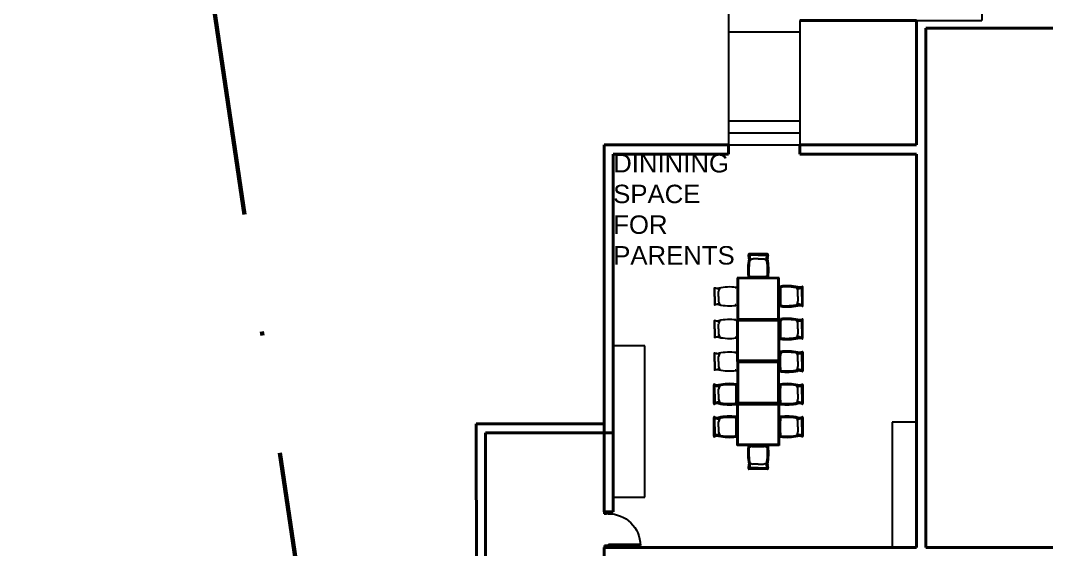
# Model space of a CAD drawing. Header units: inches. Extents: x 24 to 210, y -18 to 73.
# Drawn here: x 23.82 to 49.79, y 12.54 to 25.93 of the extents above; entities that cross this region are included whole.
import ezdxf

# ---------------------------------------------------------------- set-up
doc = ezdxf.new("R2010")
doc.units = ezdxf.units.IN
doc.header["$MEASUREMENT"] = 0
doc.linetypes.add('ACAD_ISO04W100', pattern=[30, 24, -3, 0, -3])
for name, color, linetype in [('door space', 1, 'Continuous'), ('ELEVATION', 4, 'Continuous'), ('FURNITURE', 130, 'Continuous'), ('INBUILD', 81, 'Continuous'), ('STAIR', 231, 'Continuous'), ('TEXT', 141, 'Continuous'), ('WINDOW', 10, 'Continuous')]:
    doc.layers.add(name, color=color, linetype=linetype)
doc.layers.add('SITE BOUNDARY', color=6, linetype='ACAD_ISO04W100', lineweight=60)
doc.layers.add('WALL', color=2, linetype='Continuous', lineweight=40)
doc.styles.get("Standard").update_dxf_attribs({"font": 'arial.ttf'})

msp = doc.modelspace()

# ---------------------------------------------------------------- linework, layer by layer
at = {"layer": 'door space'}
for p, q in [((38.593, 13.486), (38.693, 13.487)), ((38.593, 13.436), (38.593, 13.486)), ((38.593, 13.436), (38.653, 13.436)), ((38.653, 13.441), (38.693, 13.442)), ((38.653, 13.441), (38.653, 13.436)), ((38.693, 13.487), (38.693, 13.442)), ((38.602, 12.586), (38.602, 12.636)), ((38.662, 12.636), (38.602, 12.636)), ((38.702, 12.587), (38.602, 12.586)), ((38.662, 12.636), (38.662, 12.631)), ((38.702, 12.632), (38.662, 12.631)), ((38.701, 12.667), (39.511, 12.675)), ((38.702, 12.632), (38.701, 12.667)), ((39.512, 12.64), (38.702, 12.632)), ((38.702, 12.632), (38.702, 12.587))]:
    msp.add_line(p, q, dxfattribs=at)
at = {"layer": 'door space', "extrusion": (0, 0, -1)}
msp.add_ellipse((38.702, 12.632), major_axis=(0.578, -0.567), ratio=1, start_param=3.926991, end_param=5.497787, dxfattribs=at)
at = {"layer": 'ELEVATION'}
for p, q in [((41.741, 26.204), (41.741, 22.776)), ((43.547, 25.928), (43.547, 22.776)), ((38.824, 13.857), (38.821, 13.857)), ((45.734, 12.587), (45.734, 12.586))]:
    msp.add_line(p, q, dxfattribs=at)
at = {"layer": 'FURNITURE'}
for p, q in [((42.732, 20.015), (42.259, 20.015)), ((42.495, 19.995), (42.278, 19.995)), ((42.495, 19.985), (42.279, 19.985)), ((42.495, 19.984), (42.279, 19.984)), ((42.495, 19.889), (42.369, 19.889)), ((42.495, 19.995), (42.712, 19.995)), ((42.495, 19.985), (42.711, 19.985)), ((42.495, 19.984), (42.711, 19.984)), ((42.495, 19.889), (42.621, 19.889)), ((43.026, 19.415), (41.965, 19.415)), ((41.965, 19.415), (41.965, 18.353)), ((43.003, 19.391), (41.988, 19.391)), ((41.988, 19.391), (41.988, 18.377)), ((42.276, 19.471), (42.265, 19.466)), ((42.276, 19.471), (42.265, 19.471)), ((42.278, 19.449), (42.276, 19.471)), ((42.342, 19.444), (42.496, 19.444)), ((42.496, 19.444), (42.649, 19.444)), ((42.712, 19.449), (42.714, 19.471)), ((42.714, 19.471), (42.725, 19.471)), ((42.714, 19.471), (42.725, 19.466)), ((43.003, 18.377), (43.003, 19.391)), ((43.026, 18.353), (43.026, 19.415)), ((41.385, 18.943), (41.385, 19.159)), ((41.395, 18.943), (41.395, 19.159)), ((41.395, 18.943), (41.395, 19.159)), ((41.491, 18.943), (41.491, 19.069)), ((41.908, 19.162), (41.908, 19.173)), ((41.908, 19.162), (41.913, 19.172)), ((41.931, 19.16), (41.908, 19.162)), ((43.056, 19.096), (43.056, 18.943)), ((43.06, 19.16), (43.083, 19.162)), ((43.083, 19.162), (43.078, 19.173)), ((43.083, 19.162), (43.083, 19.174)), ((43.5, 18.943), (43.5, 19.069)), ((43.596, 18.943), (43.596, 19.16)), ((43.597, 18.943), (43.597, 19.16)), ((43.606, 18.943), (43.606, 19.16)), ((43.626, 18.706), (43.626, 19.18)), ((41.385, 18.943), (41.385, 18.726)), ((41.395, 18.943), (41.395, 18.726)), ((41.395, 18.943), (41.395, 18.726)), ((41.491, 18.943), (41.491, 18.817)), ((41.931, 18.726), (41.908, 18.724)), ((41.908, 18.724), (41.913, 18.713)), ((41.908, 18.724), (41.908, 18.712)), ((43.056, 18.943), (43.056, 18.79)), ((43.06, 18.727), (43.083, 18.725)), ((43.083, 18.725), (43.078, 18.714)), ((43.083, 18.725), (43.083, 18.713)), ((43.5, 18.943), (43.5, 18.817)), ((43.596, 18.943), (43.596, 18.727)), ((43.597, 18.943), (43.597, 18.727)), ((43.606, 18.943), (43.606, 18.727)), ((41.385, 18.117), (41.385, 18.334)), ((41.395, 18.117), (41.395, 18.333)), ((41.395, 18.117), (41.395, 18.333)), ((41.491, 18.117), (41.491, 18.243)), ((41.908, 18.336), (41.908, 18.347)), ((41.908, 18.336), (41.913, 18.347)), ((41.931, 18.334), (41.908, 18.336)), ((41.965, 18.353), (43.026, 18.353)), ((41.965, 17.292), (41.965, 18.353)), ((41.965, 18.353), (43.026, 18.353)), ((41.988, 18.377), (43.003, 18.377)), ((41.988, 17.315), (41.988, 18.33)), ((41.988, 18.33), (43.003, 18.33)), ((43.003, 18.33), (43.003, 17.315)), ((43.026, 18.353), (43.026, 17.292)), ((43.056, 18.271), (43.056, 18.117)), ((43.06, 18.335), (43.083, 18.337)), ((43.083, 18.337), (43.078, 18.348)), ((43.083, 18.337), (43.083, 18.348)), ((43.5, 18.118), (43.5, 18.244)), ((43.596, 18.118), (43.596, 18.334)), ((43.597, 18.118), (43.597, 18.334)), ((43.606, 18.118), (43.606, 18.335)), ((43.626, 17.881), (43.626, 18.354)), ((41.385, 18.117), (41.385, 17.9)), ((41.395, 18.117), (41.395, 17.901)), ((41.395, 18.117), (41.395, 17.901)), ((41.491, 18.117), (41.491, 17.991)), ((43.056, 18.117), (43.056, 17.964)), ((43.5, 18.118), (43.5, 17.992)), ((43.596, 18.118), (43.596, 17.901)), ((43.597, 18.118), (43.597, 17.901)), ((43.606, 18.118), (43.606, 17.901)), ((41.931, 17.9), (41.908, 17.898)), ((41.908, 17.898), (41.913, 17.887)), ((41.908, 17.898), (41.908, 17.887)), ((43.06, 17.901), (43.083, 17.899)), ((43.083, 17.899), (43.078, 17.888)), ((43.083, 17.899), (43.083, 17.888)), ((41.385, 17.292), (41.385, 17.509)), ((41.395, 17.292), (41.395, 17.509)), ((41.395, 17.292), (41.395, 17.509)), ((41.491, 17.292), (41.491, 17.418)), ((41.908, 17.511), (41.913, 17.522)), ((41.908, 17.511), (41.908, 17.522)), ((41.931, 17.509), (41.908, 17.511)), ((43.056, 17.292), (43.056, 17.445)), ((43.06, 17.508), (43.083, 17.51)), ((43.083, 17.51), (43.078, 17.521)), ((43.083, 17.51), (43.083, 17.522)), ((43.5, 17.291), (43.5, 17.417)), ((43.596, 17.291), (43.596, 17.508)), ((43.597, 17.291), (43.597, 17.508)), ((43.606, 17.291), (43.606, 17.508)), ((43.626, 17.529), (43.626, 17.055)), ((41.385, 17.292), (41.385, 17.076)), ((41.395, 17.292), (41.395, 17.076)), ((41.395, 17.292), (41.395, 17.076)), ((41.491, 17.292), (41.491, 17.166)), ((43.026, 17.292), (41.965, 17.292)), ((43.026, 17.292), (41.965, 17.292)), ((41.965, 17.292), (41.965, 16.23)), ((43.003, 17.315), (41.988, 17.315)), ((43.003, 17.268), (41.988, 17.268)), ((41.988, 17.268), (41.988, 16.254)), ((43.003, 16.254), (43.003, 17.268)), ((43.026, 16.23), (43.026, 17.292)), ((43.056, 17.138), (43.056, 17.292)), ((43.5, 17.291), (43.5, 17.166)), ((43.596, 17.291), (43.596, 17.075)), ((43.597, 17.291), (43.597, 17.075)), ((43.606, 17.291), (43.606, 17.075)), ((41.931, 17.075), (41.908, 17.073)), ((41.908, 17.073), (41.908, 17.062)), ((41.908, 17.073), (41.913, 17.063)), ((43.06, 17.075), (43.083, 17.073)), ((43.083, 17.073), (43.078, 17.062)), ((43.083, 17.073), (43.083, 17.061)), ((41.365, 16.703), (41.365, 16.229)), ((41.385, 16.467), (41.385, 16.683)), ((41.395, 16.467), (41.395, 16.683)), ((41.395, 16.467), (41.395, 16.683)), ((41.908, 16.686), (41.908, 16.697)), ((41.908, 16.686), (41.913, 16.696)), ((41.931, 16.683), (41.908, 16.686)), ((43.06, 16.683), (43.083, 16.685)), ((43.083, 16.685), (43.078, 16.696)), ((43.083, 16.685), (43.083, 16.696)), ((43.596, 16.466), (43.596, 16.682)), ((43.597, 16.466), (43.597, 16.682)), ((43.606, 16.466), (43.606, 16.683)), ((43.626, 16.703), (43.626, 16.229)), ((41.385, 16.467), (41.385, 16.25)), ((41.395, 16.467), (41.395, 16.25)), ((41.395, 16.467), (41.395, 16.25)), ((41.491, 16.467), (41.491, 16.593)), ((41.491, 16.467), (41.491, 16.341)), ((41.935, 16.466), (41.935, 16.62)), ((41.935, 16.313), (41.935, 16.466)), ((43.056, 16.466), (43.056, 16.62)), ((43.056, 16.313), (43.056, 16.466)), ((43.5, 16.466), (43.5, 16.592)), ((43.5, 16.466), (43.5, 16.34)), ((43.596, 16.466), (43.596, 16.25)), ((43.597, 16.466), (43.597, 16.25)), ((43.606, 16.466), (43.606, 16.249)), ((41.931, 16.25), (41.908, 16.248)), ((41.908, 16.248), (41.908, 16.236)), ((41.908, 16.248), (41.913, 16.237)), ((41.965, 15.169), (41.965, 16.23)), ((41.965, 16.23), (43.026, 16.23)), ((41.965, 16.23), (43.026, 16.23)), ((41.988, 16.254), (43.003, 16.254)), ((41.988, 15.192), (41.988, 16.207)), ((41.988, 16.207), (43.003, 16.207)), ((43.003, 16.207), (43.003, 15.192)), ((43.026, 16.23), (43.026, 15.169)), ((43.06, 16.249), (43.083, 16.247)), ((43.083, 16.247), (43.078, 16.236)), ((43.083, 16.247), (43.083, 16.236)), ((41.365, 15.878), (41.365, 15.404)), ((41.385, 15.641), (41.385, 15.858)), ((41.395, 15.641), (41.395, 15.857)), ((41.395, 15.641), (41.395, 15.857)), ((41.908, 15.86), (41.913, 15.871)), ((41.908, 15.86), (41.908, 15.871)), ((41.931, 15.858), (41.908, 15.86)), ((43.06, 15.857), (43.083, 15.859)), ((43.083, 15.859), (43.078, 15.87)), ((43.083, 15.859), (43.083, 15.871)), ((43.596, 15.64), (43.596, 15.857)), ((43.597, 15.64), (43.597, 15.857)), ((43.606, 15.64), (43.606, 15.857)), ((43.626, 15.878), (43.626, 15.404)), ((41.385, 15.641), (41.385, 15.424)), ((41.395, 15.641), (41.395, 15.425)), ((41.395, 15.641), (41.395, 15.425)), ((41.491, 15.641), (41.491, 15.767)), ((41.491, 15.641), (41.491, 15.515)), ((41.935, 15.641), (41.935, 15.794)), ((41.935, 15.487), (41.935, 15.641)), ((43.056, 15.641), (43.056, 15.794)), ((43.056, 15.487), (43.056, 15.641)), ((43.5, 15.64), (43.5, 15.766)), ((43.5, 15.64), (43.5, 15.514)), ((43.596, 15.64), (43.596, 15.424)), ((43.597, 15.64), (43.597, 15.424)), ((43.606, 15.64), (43.606, 15.424)), ((41.931, 15.424), (41.908, 15.422)), ((41.908, 15.422), (41.908, 15.411)), ((41.908, 15.422), (41.913, 15.411)), ((43.06, 15.423), (43.083, 15.421)), ((43.083, 15.421), (43.078, 15.411)), ((43.083, 15.421), (43.083, 15.41)), ((43.026, 15.169), (41.965, 15.169)), ((43.003, 15.192), (41.988, 15.192)), ((42.276, 15.112), (42.265, 15.117)), ((42.276, 15.112), (42.265, 15.112)), ((42.278, 15.135), (42.276, 15.112)), ((42.342, 15.139), (42.496, 15.139)), ((42.496, 15.139), (42.649, 15.139)), ((42.712, 15.135), (42.714, 15.112)), ((42.714, 15.112), (42.725, 15.117)), ((42.714, 15.112), (42.725, 15.112)), ((42.732, 14.569), (42.259, 14.569)), ((42.495, 14.589), (42.278, 14.589)), ((42.495, 14.6), (42.279, 14.6)), ((42.495, 14.599), (42.279, 14.599)), ((42.495, 14.695), (42.369, 14.695)), ((42.495, 14.695), (42.621, 14.695)), ((42.495, 14.6), (42.711, 14.6)), ((42.495, 14.599), (42.711, 14.599)), ((42.495, 14.589), (42.712, 14.589))]:
    msp.add_line(p, q, dxfattribs=at)
for centre, radius, start, end in [((42.259, 20), 0.0149, 89.8292, 211.4999), ((42.733, 20), 0.0149, 328.5001, 90.1708), ((43.621, 19.61), 1.393, 168.4357, 186.8363), ((42.003, 19.913), 0.255, 354.5513, 17.9661), ((43.619, 19.61), 1.362, 168.4357, 186.8363), ((42.279, 19.992), 0.00285, 100.345, 201.3742), ((42.003, 19.913), 0.284, 354.5513, 15.9626), ((42.279, 19.984), 0.000855, 87.3762, 197.5208), ((42.279, 19.984), 0.000511, 71.7715, 189.2202), ((42.37, 19.773), 0.115, 90.5164, 143.1927), ((41.925, 19.856), 0.374, 1.1591, 17.5641), ((42.62, 19.773), 0.115, 36.8073, 89.4836), ((43.066, 19.856), 0.374, 162.4359, 178.8409), ((42.987, 19.913), 0.284, 164.0374, 185.4487), ((41.371, 19.61), 1.362, 353.1637, 11.5643), ((42.711, 19.984), 0.000855, 342.4792, 92.6238), ((42.712, 19.984), 0.000511, 350.7798, 108.2285), ((42.711, 19.992), 0.00285, 338.6258, 79.655), ((42.988, 19.913), 0.255, 162.0339, 185.4487), ((41.37, 19.61), 1.393, 353.1637, 11.5643), ((42.251, 19.468), 0.0262, 243.1961, 310.4764), ((42.274, 19.435), 0.0142, 71.7536, 116.5375), ((42.274, 19.435), 0.0142, 71.7536, 116.5375), ((42.348, 20.011), 0.567, 262.9704, 269.4301), ((42.643, 20.011), 0.567, 270.5699, 277.0296), ((42.716, 19.435), 0.0142, 63.4625, 108.2464), ((42.717, 19.435), 0.0142, 63.4625, 108.2464), ((42.74, 19.468), 0.0262, 229.5236, 296.8039), ((41.388, 19.159), 0.00285, 68.6258, 169.655), ((41.467, 19.435), 0.284, 254.0374, 275.4487), ((41.396, 19.159), 0.000511, 80.7798, 198.2285), ((41.395, 19.159), 0.000855, 72.4792, 182.6238), ((41.523, 19.513), 0.374, 252.4359, 268.8409), ((41.606, 19.068), 0.115, 126.8073, 179.4836), ((41.77, 17.818), 1.362, 83.1637, 101.5643), ((41.945, 19.164), 0.0142, 153.4625, 198.2464), ((43.079, 19.188), 0.0262, 153.1961, 220.4764), ((43.222, 17.817), 1.393, 78.4357, 96.8363), ((43.623, 19.091), 0.567, 172.9704, 179.4301), ((43.221, 17.819), 1.362, 78.4357, 96.8363), ((43.047, 19.165), 0.0142, 341.7536, 26.5375), ((43.047, 19.165), 0.0142, 341.7536, 26.5375), ((43.385, 19.068), 0.115, 0.5164, 53.1927), ((43.468, 19.514), 0.374, 271.1591, 287.5641), ((43.524, 19.435), 0.284, 264.5513, 285.9626), ((43.525, 19.436), 0.255, 264.5513, 287.9661), ((43.596, 19.16), 0.000855, 357.3762, 107.5208), ((43.595, 19.16), 0.000511, 341.7715, 99.2202), ((43.603, 19.16), 0.00285, 10.345, 111.3742), ((43.612, 19.18), 0.0149, 359.8292, 121.4999), ((41.388, 18.726), 0.00285, 190.345, 291.3742), ((41.467, 18.451), 0.284, 84.5513, 105.9626), ((41.395, 18.726), 0.000855, 177.3762, 287.5208), ((41.396, 18.726), 0.000511, 161.7715, 279.2202), ((41.523, 18.372), 0.374, 91.1591, 107.5641), ((41.606, 18.818), 0.115, 180.5164, 233.1927), ((41.77, 20.067), 1.362, 258.4357, 276.8363), ((41.945, 18.721), 0.0142, 161.7536, 206.5375), ((43.079, 18.698), 0.0262, 139.5236, 206.8039), ((43.623, 18.795), 0.567, 180.5699, 187.0296), ((43.222, 20.069), 1.393, 263.1637, 281.5643), ((43.221, 20.068), 1.362, 263.1637, 281.5643), ((43.047, 18.722), 0.0142, 333.4625, 18.2464), ((43.047, 18.721), 0.0142, 333.4625, 18.2464), ((43.385, 18.819), 0.115, 306.8073, 359.4836), ((43.468, 18.373), 0.374, 72.4359, 88.8409), ((43.524, 18.451), 0.284, 74.0374, 95.4487), ((43.525, 18.45), 0.255, 72.0339, 95.4487), ((43.595, 18.727), 0.000511, 260.7798, 18.2285), ((43.596, 18.727), 0.000855, 252.4792, 2.6238), ((43.603, 18.727), 0.00285, 248.6258, 349.655), ((43.612, 18.706), 0.0149, 238.5001, 0.1708), ((41.388, 18.333), 0.00285, 68.6258, 169.655), ((41.467, 18.609), 0.284, 254.0374, 275.4487), ((41.396, 18.334), 0.000511, 80.7798, 198.2285), ((41.395, 18.333), 0.000855, 72.4792, 182.6238), ((41.523, 18.687), 0.374, 252.4359, 268.8409), ((41.606, 18.242), 0.115, 126.8073, 179.4836), ((41.77, 16.993), 1.362, 83.1637, 101.5643), ((41.945, 18.338), 0.0142, 153.4625, 198.2464), ((43.079, 18.362), 0.0262, 153.1961, 220.4764), ((43.222, 16.992), 1.393, 78.4357, 96.8363), ((43.623, 18.265), 0.567, 172.9704, 179.4301), ((43.221, 16.994), 1.362, 78.4357, 96.8363), ((43.047, 18.339), 0.0142, 341.7536, 26.5375), ((43.047, 18.339), 0.0142, 341.7536, 26.5375), ((43.385, 18.243), 0.115, 0.5164, 53.1927), ((43.468, 18.688), 0.374, 271.1591, 287.5641), ((43.524, 18.61), 0.284, 264.5513, 285.9626), ((43.525, 18.61), 0.255, 264.5513, 287.9661), ((43.596, 18.334), 0.000855, 357.3762, 107.5208), ((43.595, 18.334), 0.000511, 341.7715, 99.2202), ((43.603, 18.334), 0.00285, 10.345, 111.3742), ((43.612, 18.354), 0.0149, 359.8292, 121.4999), ((41.523, 17.547), 0.374, 91.1591, 107.5641), ((41.606, 17.992), 0.115, 180.5164, 233.1927), ((43.623, 17.97), 0.567, 180.5699, 187.0296), ((43.385, 17.993), 0.115, 306.8073, 359.4836), ((43.468, 17.547), 0.374, 72.4359, 88.8409), ((41.388, 17.901), 0.00285, 190.345, 291.3742), ((41.467, 17.625), 0.284, 84.5513, 105.9626), ((41.395, 17.901), 0.000855, 177.3762, 287.5208), ((41.396, 17.901), 0.000511, 161.7715, 279.2202), ((41.77, 19.241), 1.362, 258.4357, 276.8363), ((41.945, 17.896), 0.0142, 161.7536, 206.5375), ((43.079, 17.873), 0.0262, 139.5236, 206.8039), ((43.222, 19.243), 1.393, 263.1637, 281.5643), ((43.221, 19.242), 1.362, 263.1637, 281.5643), ((43.047, 17.897), 0.0142, 333.4625, 18.2464), ((43.047, 17.896), 0.0142, 333.4625, 18.2464), ((43.524, 17.626), 0.284, 74.0374, 95.4487), ((43.525, 17.625), 0.255, 72.0339, 95.4487), ((43.596, 17.902), 0.000855, 252.4792, 2.6238), ((43.595, 17.901), 0.000511, 260.7798, 18.2285), ((43.603, 17.902), 0.00285, 248.6258, 349.655), ((43.612, 17.88), 0.0149, 238.5001, 0.1708), ((41.388, 17.508), 0.00285, 68.6258, 169.655), ((41.467, 17.784), 0.284, 254.0374, 275.4487), ((41.395, 17.509), 0.000855, 72.4792, 182.6238), ((41.396, 17.509), 0.000511, 80.7798, 198.2285), ((41.523, 17.863), 0.374, 252.4359, 268.8409), ((41.606, 17.417), 0.115, 126.8073, 179.4836), ((41.77, 16.168), 1.362, 83.1637, 101.5643), ((41.945, 17.514), 0.0142, 153.4625, 198.2464), ((43.079, 17.537), 0.0262, 153.1961, 220.4764), ((43.222, 16.166), 1.393, 78.4357, 96.8363), ((43.623, 17.44), 0.567, 172.9704, 179.4301), ((43.221, 16.167), 1.362, 78.4357, 96.8363), ((43.047, 17.513), 0.0142, 341.7536, 26.5375), ((43.047, 17.513), 0.0142, 341.7536, 26.5375), ((43.385, 17.416), 0.115, 0.5164, 53.1927), ((43.468, 17.862), 0.374, 271.1591, 287.5641), ((43.524, 17.783), 0.284, 264.5513, 285.9626), ((43.525, 17.785), 0.255, 264.5513, 287.9661), ((43.596, 17.508), 0.000855, 357.3762, 107.5208), ((43.595, 17.508), 0.000511, 341.7715, 99.2202), ((43.603, 17.508), 0.00285, 10.345, 111.3742), ((43.612, 17.529), 0.0149, 359.8292, 121.4999), ((41.606, 17.167), 0.115, 180.5164, 233.1927), ((43.385, 17.167), 0.115, 306.8073, 359.4836), ((41.388, 17.076), 0.00285, 190.345, 291.3742), ((41.467, 16.8), 0.284, 84.5513, 105.9626), ((41.396, 17.076), 0.000511, 161.7715, 279.2202), ((41.395, 17.076), 0.000855, 177.3762, 287.5208), ((41.523, 16.722), 0.374, 91.1591, 107.5641), ((41.77, 18.416), 1.362, 258.4357, 276.8363), ((41.945, 17.071), 0.0142, 161.7536, 206.5375), ((43.079, 17.047), 0.0262, 139.5236, 206.8039), ((43.623, 17.144), 0.567, 180.5699, 187.0296), ((43.222, 18.418), 1.393, 263.1637, 281.5643), ((43.221, 18.416), 1.362, 263.1637, 281.5643), ((43.047, 17.07), 0.0142, 333.4625, 18.2464), ((43.047, 17.07), 0.0142, 333.4625, 18.2464), ((43.468, 16.721), 0.374, 72.4359, 88.8409), ((43.524, 16.8), 0.284, 74.0374, 95.4487), ((43.525, 16.799), 0.255, 72.0339, 95.4487), ((43.596, 17.075), 0.000855, 252.4792, 2.6238), ((43.595, 17.075), 0.000511, 260.7798, 18.2285), ((43.603, 17.075), 0.00285, 248.6258, 349.655), ((43.612, 17.055), 0.0149, 238.5001, 0.1708), ((41.38, 16.703), 0.0149, 58.5001, 180.1708), ((41.388, 16.683), 0.00285, 68.6258, 169.655), ((41.466, 16.959), 0.255, 252.0339, 275.4487), ((41.467, 16.959), 0.284, 254.0374, 275.4487), ((41.395, 16.683), 0.000855, 72.4792, 182.6238), ((41.396, 16.683), 0.000511, 80.7798, 198.2285), ((41.523, 17.037), 0.374, 252.4359, 268.8409), ((41.77, 15.34), 1.393, 83.1637, 101.5643), ((41.606, 16.592), 0.115, 126.8073, 179.4836), ((41.77, 15.342), 1.362, 83.1637, 101.5643), ((41.945, 16.688), 0.0142, 153.4625, 198.2464), ((41.945, 16.688), 0.0142, 153.4625, 198.2464), ((41.368, 16.614), 0.567, 0.5699, 7.0296), ((41.912, 16.711), 0.0262, 319.5236, 26.8039), ((43.079, 16.711), 0.0262, 153.1961, 220.4764), ((43.222, 15.34), 1.393, 78.4357, 96.8363), ((43.623, 16.614), 0.567, 172.9704, 179.4301), ((43.221, 15.342), 1.362, 78.4357, 96.8363), ((43.047, 16.688), 0.0142, 341.7536, 26.5375), ((43.047, 16.687), 0.0142, 341.7536, 26.5375), ((43.385, 16.591), 0.115, 0.5164, 53.1927), ((43.468, 17.036), 0.374, 271.1591, 287.5641), ((43.524, 16.958), 0.284, 264.5513, 285.9626), ((43.525, 16.959), 0.255, 264.5513, 287.9661), ((43.595, 16.682), 0.000511, 341.7715, 99.2202), ((43.596, 16.682), 0.000855, 357.3762, 107.5208), ((43.603, 16.682), 0.00285, 10.345, 111.3742), ((43.612, 16.703), 0.0149, 359.8292, 121.4999), ((41.38, 16.229), 0.0149, 179.8292, 301.4999), ((41.388, 16.25), 0.00285, 190.345, 291.3742), ((41.466, 15.974), 0.255, 84.5513, 107.9661), ((41.467, 15.975), 0.284, 84.5513, 105.9626), ((41.396, 16.25), 0.000511, 161.7715, 279.2202), ((41.395, 16.25), 0.000855, 177.3762, 287.5208), ((41.523, 15.896), 0.374, 91.1591, 107.5641), ((41.77, 17.592), 1.393, 258.4357, 276.8363), ((41.606, 16.342), 0.115, 180.5164, 233.1927), ((41.77, 17.591), 1.362, 258.4357, 276.8363), ((41.945, 16.245), 0.0142, 161.7536, 206.5375), ((41.945, 16.245), 0.0142, 161.7536, 206.5375), ((41.368, 16.319), 0.567, 352.9704, 359.4301), ((41.912, 16.221), 0.0262, 333.1961, 40.4764), ((43.079, 16.221), 0.0262, 139.5236, 206.8039), ((43.623, 16.319), 0.567, 180.5699, 187.0296), ((43.222, 17.592), 1.393, 263.1637, 281.5643), ((43.221, 17.59), 1.362, 263.1637, 281.5643), ((43.047, 16.245), 0.0142, 333.4625, 18.2464), ((43.047, 16.245), 0.0142, 333.4625, 18.2464), ((43.385, 16.341), 0.115, 306.8073, 359.4836), ((43.468, 15.896), 0.374, 72.4359, 88.8409), ((43.524, 15.974), 0.284, 74.0374, 95.4487), ((43.525, 15.974), 0.255, 72.0339, 95.4487), ((43.596, 16.25), 0.000855, 252.4792, 2.6238), ((43.595, 16.249), 0.000511, 260.7798, 18.2285), ((43.603, 16.25), 0.00285, 248.6258, 349.655), ((43.612, 16.229), 0.0149, 238.5001, 0.1708), ((41.38, 15.878), 0.0149, 58.5001, 180.1708), ((41.388, 15.857), 0.00285, 68.6258, 169.655), ((41.466, 16.133), 0.255, 252.0339, 275.4487), ((41.467, 16.133), 0.284, 254.0374, 275.4487), ((41.395, 15.857), 0.000855, 72.4792, 182.6238), ((41.396, 15.858), 0.000511, 80.7798, 198.2285), ((41.523, 16.211), 0.374, 252.4359, 268.8409), ((41.77, 14.515), 1.393, 83.1637, 101.5643), ((41.606, 15.766), 0.115, 126.8073, 179.4836), ((41.77, 14.517), 1.362, 83.1637, 101.5643), ((41.945, 15.862), 0.0142, 153.4625, 198.2464), ((41.945, 15.862), 0.0142, 153.4625, 198.2464), ((41.368, 15.788), 0.567, 0.5699, 7.0296), ((41.912, 15.886), 0.0262, 319.5236, 26.8039), ((43.079, 15.886), 0.0262, 153.1961, 220.4764), ((43.222, 14.515), 1.393, 78.4357, 96.8363), ((43.623, 15.788), 0.567, 172.9704, 179.4301), ((43.221, 14.516), 1.362, 78.4357, 96.8363), ((43.047, 15.862), 0.0142, 341.7536, 26.5375), ((43.047, 15.862), 0.0142, 341.7536, 26.5375), ((43.385, 15.765), 0.115, 0.5164, 53.1927), ((43.468, 16.211), 0.374, 271.1591, 287.5641), ((43.524, 16.132), 0.284, 264.5513, 285.9626), ((43.525, 16.133), 0.255, 264.5513, 287.9661), ((43.595, 15.857), 0.000511, 341.7715, 99.2202), ((43.596, 15.857), 0.000855, 357.3762, 107.5208), ((43.603, 15.857), 0.00285, 10.345, 111.3742), ((43.612, 15.878), 0.0149, 359.8292, 121.4999), ((41.38, 15.404), 0.0149, 179.8292, 301.4999), ((41.388, 15.425), 0.00285, 190.345, 291.3742), ((41.466, 15.148), 0.255, 84.5513, 107.9661), ((41.467, 15.149), 0.284, 84.5513, 105.9626), ((41.396, 15.425), 0.000511, 161.7715, 279.2202), ((41.395, 15.425), 0.000855, 177.3762, 287.5208), ((41.523, 15.071), 0.374, 91.1591, 107.5641), ((41.77, 16.767), 1.393, 258.4357, 276.8363), ((41.606, 15.516), 0.115, 180.5164, 233.1927), ((41.77, 16.765), 1.362, 258.4357, 276.8363), ((41.945, 15.42), 0.0142, 161.7536, 206.5375), ((41.945, 15.419), 0.0142, 161.7536, 206.5375), ((41.368, 15.493), 0.567, 352.9704, 359.4301), ((41.912, 15.396), 0.0262, 333.1961, 40.4764), ((43.079, 15.396), 0.0262, 139.5236, 206.8039), ((43.623, 15.493), 0.567, 180.5699, 187.0296), ((43.222, 16.767), 1.393, 263.1637, 281.5643), ((43.221, 16.765), 1.362, 263.1637, 281.5643), ((43.047, 15.419), 0.0142, 333.4625, 18.2464), ((43.047, 15.419), 0.0142, 333.4625, 18.2464), ((43.385, 15.515), 0.115, 306.8073, 359.4836), ((43.468, 15.07), 0.374, 72.4359, 88.8409), ((43.524, 15.148), 0.284, 74.0374, 95.4487), ((43.525, 15.148), 0.255, 72.0339, 95.4487), ((43.596, 15.424), 0.000855, 252.4792, 2.6238), ((43.595, 15.424), 0.000511, 260.7798, 18.2285), ((43.603, 15.424), 0.00285, 248.6258, 349.655), ((43.612, 15.404), 0.0149, 238.5001, 0.1708), ((43.621, 14.974), 1.393, 173.1637, 191.5643), ((42.251, 15.116), 0.0262, 49.5236, 116.8039), ((43.619, 14.974), 1.362, 173.1637, 191.5643), ((42.274, 15.149), 0.0142, 243.4625, 288.2464), ((42.274, 15.149), 0.0142, 243.4625, 288.2464), ((42.348, 14.572), 0.567, 90.5699, 97.0296), ((42.643, 14.572), 0.567, 82.9704, 89.4301), ((41.371, 14.974), 1.362, 348.4357, 6.8363), ((42.716, 15.149), 0.0142, 251.7536, 296.5375), ((42.717, 15.149), 0.0142, 251.7536, 296.5375), ((42.74, 15.116), 0.0262, 63.1961, 130.4764), ((41.37, 14.974), 1.393, 348.4357, 6.8363), ((42.259, 14.584), 0.0149, 148.5001, 270.1708), ((42.003, 14.67), 0.255, 342.0339, 5.4487), ((42.003, 14.671), 0.284, 344.0374, 5.4487), ((42.279, 14.592), 0.00285, 158.6258, 259.655), ((42.37, 14.811), 0.115, 216.8073, 269.4836), ((42.279, 14.599), 0.000855, 162.4792, 272.6238), ((42.279, 14.6), 0.000511, 170.7798, 288.2285), ((41.925, 14.727), 0.374, 342.4359, 358.8409), ((42.62, 14.811), 0.115, 270.5164, 323.1927), ((43.066, 14.727), 0.374, 181.1591, 197.5641), ((42.987, 14.671), 0.284, 174.5513, 195.9626), ((42.712, 14.6), 0.000511, 251.7715, 9.2202), ((42.711, 14.599), 0.000855, 267.3762, 17.5208), ((42.711, 14.592), 0.00285, 280.345, 21.3742), ((42.733, 14.584), 0.0149, 269.8292, 31.4999), ((42.988, 14.67), 0.255, 174.5513, 197.9661)]:
    msp.add_arc(centre, radius, start, end, dxfattribs=at)
at = {"layer": 'INBUILD'}
for p, q in [((39.624, 17.693), (38.824, 17.693)), ((39.624, 13.857), (39.624, 17.693)), ((46.484, 15.76), (45.884, 15.76)), ((46.484, 15.76), (45.884, 15.76)), ((46.484, 15.76), (45.884, 15.76)), ((45.884, 15.76), (45.884, 12.587)), ((38.824, 13.857), (39.624, 13.857))]:
    msp.add_line(p, q, dxfattribs=at)
at = {"layer": 'SITE BOUNDARY'}
msp.add_line((33.901, -8.758), (23.822, 59.336), dxfattribs=at)
at = {"layer": 'STAIR'}
for p, q in [((43.547, 25.628), (41.741, 25.628)), ((43.547, 23.376), (41.741, 23.376)), ((43.547, 23.076), (41.741, 23.076)), ((41.741, 22.776), (43.547, 22.776))]:
    msp.add_line(p, q, dxfattribs=at)
at = {"layer": 'WALL'}
for p, q in [((46.505, 25.925), (43.547, 25.925)), ((46.505, 25.925), (46.505, 22.776)), ((46.735, 25.729), (46.735, 12.587)), ((52.478, 25.729), (46.735, 25.729)), ((41.741, 22.776), (38.594, 22.776)), ((38.594, 22.776), (38.594, 13.487)), ((41.741, 22.546), (41.741, 22.776)), ((46.505, 22.776), (43.547, 22.776)), ((43.547, 22.546), (43.547, 22.776)), ((41.741, 22.546), (38.824, 22.546)), ((38.824, 22.546), (38.824, 13.487)), ((46.505, 22.546), (43.547, 22.546)), ((46.505, 22.546), (43.547, 22.546)), ((46.505, 22.546), (46.505, 12.587)), ((38.594, 18.666), (38.594, 13.487)), ((38.593, 15.717), (35.359, 15.714)), ((35.366, 9.239), (35.359, 15.714)), ((38.594, 15.487), (35.59, 15.484)), ((35.596, 9.469), (35.59, 15.484)), ((38.594, 15.487), (38.824, 15.487)), ((38.594, 13.487), (38.824, 13.487)), ((38.594, 12.587), (46.505, 12.587)), ((38.596, 12.587), (38.596, 12.357)), ((46.735, 12.587), (54.056, 12.587))]:
    msp.add_line(p, q, dxfattribs=at)
at = {"layer": 'WINDOW'}
for p in [(48.157, 26.155), (44.657, 25.925)]:
    msp.add_line(p, (48.157, 25.925), dxfattribs=at)

# ---------------------------------------------------------------- texts
at = {"layer": 'TEXT', "insert": (38.824, 22.546), "char_height": 0.46628, "attachment_point": 1}
msp.add_mtext_dynamic_manual_height_columns('DININING SPACE FOR PARENTS', width=0.46628, gutter_width=2.331, heights=[0], dxfattribs=at)

doc.saveas('drawing.dxf')
